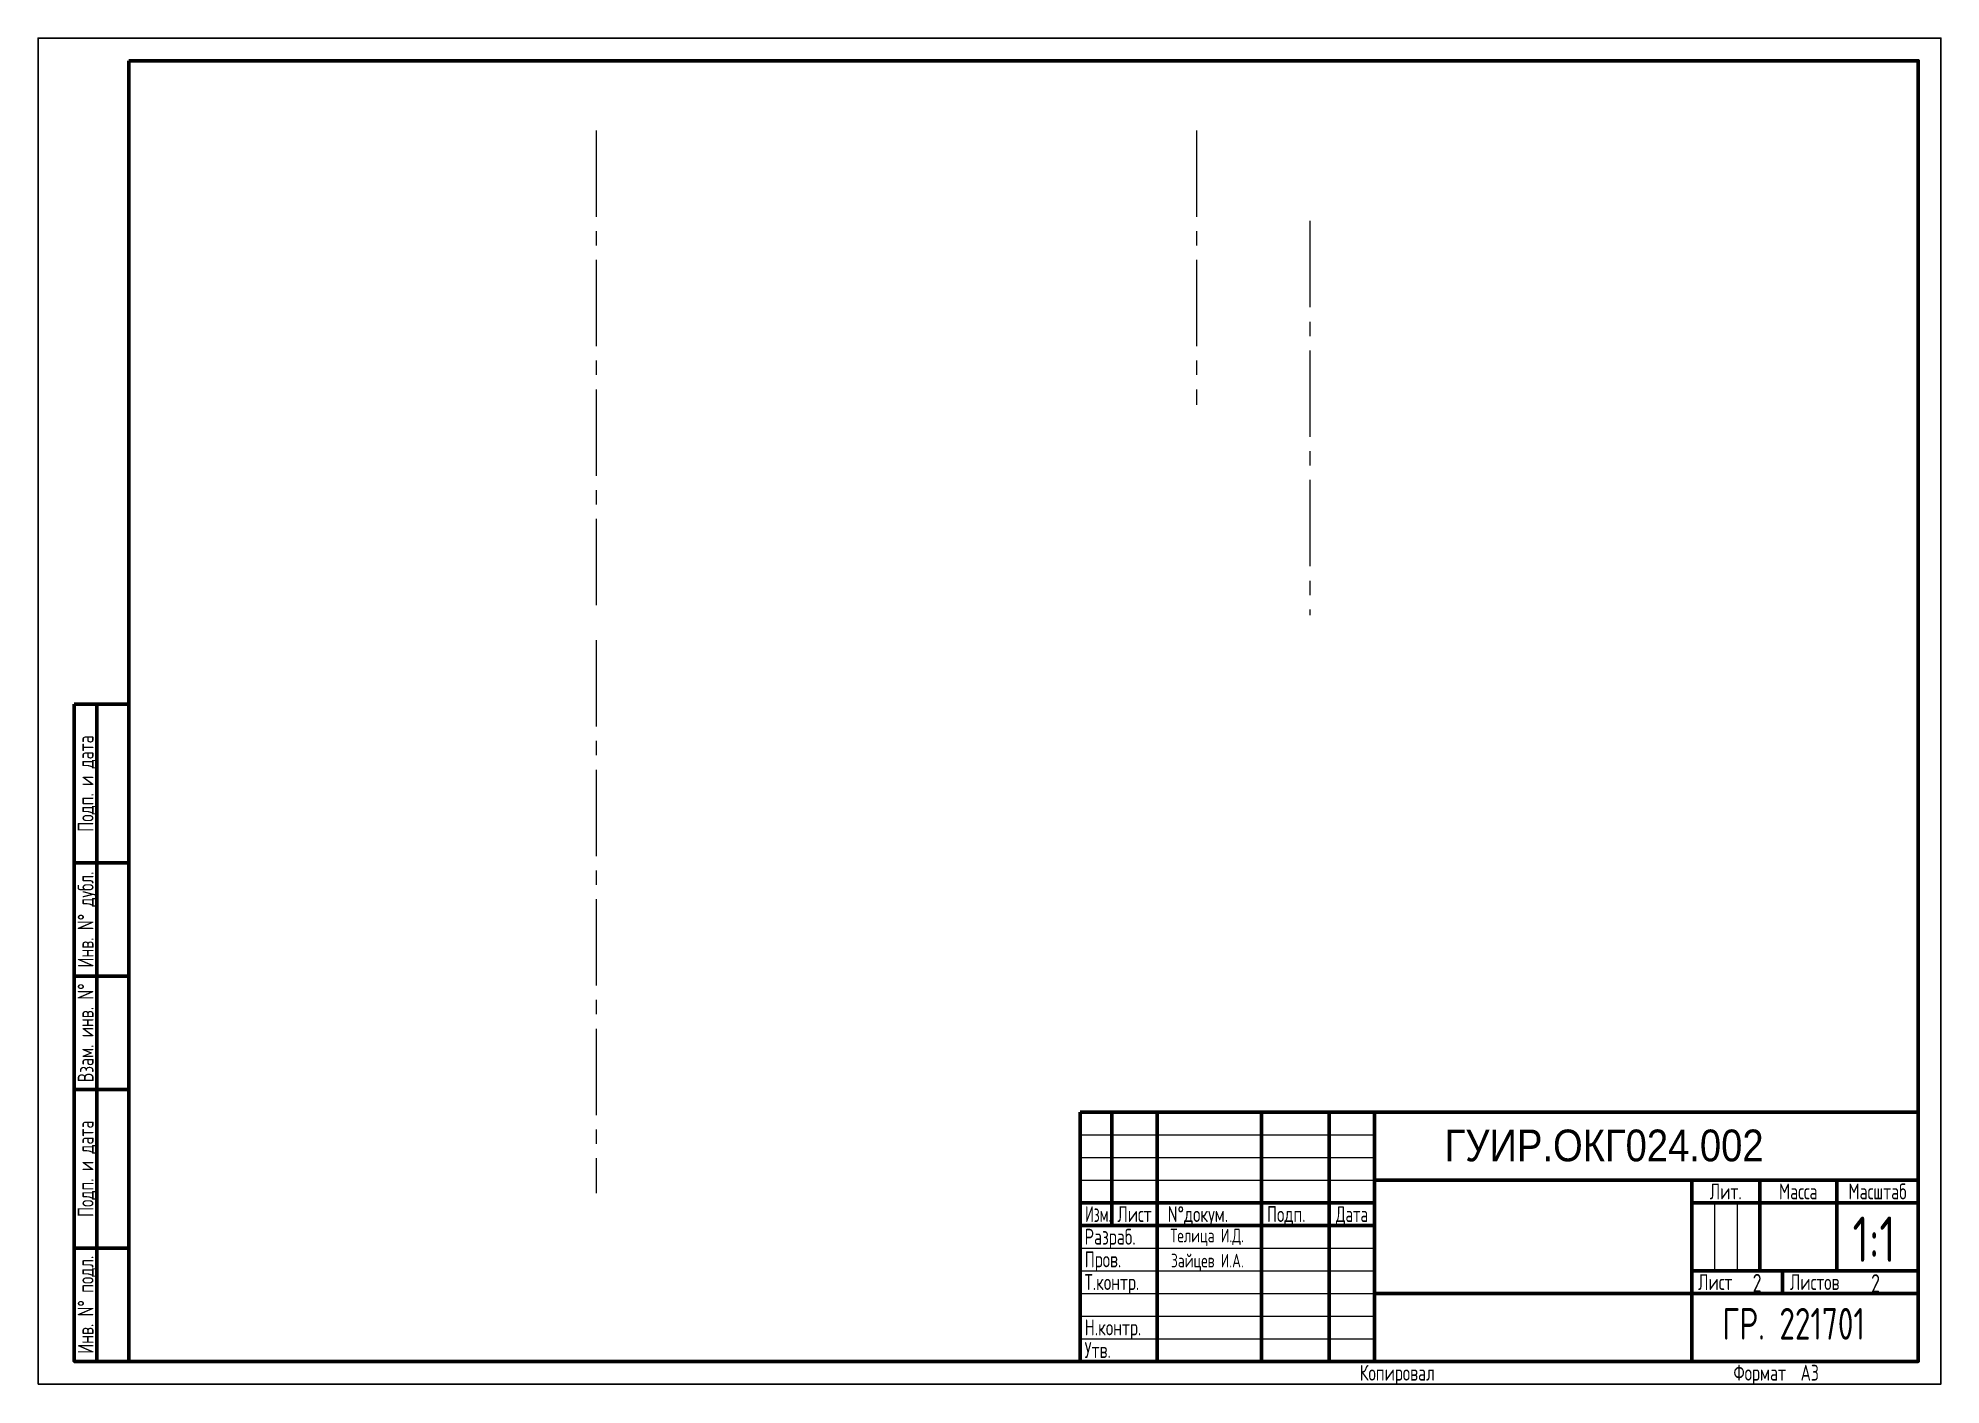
# Paper-space layout 'А3' of a CAD drawing. Header units: millimetres. Extents: x -3 to 417, y -3 to 294.
import ezdxf
from ezdxf.enums import TextEntityAlignment as Align

# ---------------------------------------------------------------- set-up
doc = ezdxf.new("R2010")
doc.units = ezdxf.units.MM
doc.linetypes.add('CENTER2', pattern=[28.575, 19.05, -3.175, 3.175, -3.175])
doc.layers.add('4-текст', color=7, linetype='Continuous', true_color=0x00ad00)
doc.layers.add('ОСИ', color=1, linetype='CENTER2', lineweight=20)
doc.layers.add('РАМКА', color=7, linetype='Continuous', lineweight=60)
doc.styles.add('СПДС', font='geniso.shx', dxfattribs={"width": 0.8})

# ---------------------------------------------------------------- blocks, each defined once
blk = doc.blocks.new('*U9')
at = {"color": 0, "linetype": 'Continuous', "lineweight": 25}
blk.add_lwpolyline([(-420, 0), (0, 0), (0, 297), (-420, 297)], close=True, dxfattribs=at)
at = {"color": 0, "linetype": 'Continuous', "lineweight": -2}
for points in [[(-400, 292), (-5, 292), (-5, 5), (-400, 5)], [(-412, 150), (-407, 150), (-407, 115), (-412, 115)], [(-407, 115), (-400, 115), (-400, 150), (-407, 150)], [(-412, 115), (-407, 115), (-407, 90), (-412, 90)], [(-407, 115), (-400, 115), (-400, 90), (-407, 90)], [(-412, 90), (-407, 90), (-407, 65), (-412, 65)], [(-407, 90), (-400, 90), (-400, 65), (-407, 65)], [(-412, 65), (-407, 65), (-407, 30), (-412, 30)], [(-407, 30), (-400, 30), (-400, 65), (-407, 65)], [(-412, 30), (-407, 30), (-407, 5), (-412, 5)], [(-407, 30), (-400, 30), (-400, 5), (-407, 5)]]:
    blk.add_lwpolyline(points, close=True, dxfattribs=at)
at = {"color": 0, "linetype": 'Continuous', "lineweight": 20, "style": 'СПДС', "width": 0.8}
for s, p in [('Подп. и дата', (-409.5, 132.5)), ('Инв. N%%D дубл.', (-409.5, 102.5)), ('Взам. инв. N%%D', (-409.5, 77.5)), ('Подп. и дата', (-409.5, 47.5)), ('Инв. N%%D подл.', (-409.5, 17.5))]:
    blk.add_text(s, height=3.5, rotation=90, dxfattribs=at).set_placement(p, align=Align.MIDDLE_CENTER)
blk = doc.blocks.new('*U4')
at = {"color": 0, "linetype": 'Continuous', "lineweight": -2}
for p, q in [((-178, 55), (-178, 30)), ((-168, 55), (-168, 0)), ((-145, 55), (-145, 0)), ((-130, 55), (-130, 0)), ((-120, 55), (-120, 0)), ((-120, 40), (0, 40)), ((-50, 40), (-50, 0)), ((-35, 40), (-35, 20)), ((-18, 40), (-18, 20)), ((-185, 35), (-120, 35)), ((0, 35), (-50, 35)), ((-185, 30), (-120, 30)), ((0, 20), (-50, 20)), ((-30, 20), (-30, 15)), ((0, 15), (-120, 15))]:
    blk.add_line(p, q, dxfattribs=at)
at = {"color": 0, "linetype": 'Continuous', "lineweight": 20}
for p, q in [((-185, 50), (-120, 50)), ((-185, 45), (-120, 45)), ((-185, 40), (-120, 40)), ((-45, 35), (-45, 20)), ((-40, 35), (-40, 20)), ((-185, 25), (-120, 25)), ((-185, 20), (-120, 20)), ((-185, 15), (-120, 15)), ((-185, 10), (-120, 10)), ((-185, 5), (-120, 5))]:
    blk.add_line(p, q, dxfattribs=at)
at = {"color": 0, "linetype": 'Continuous', "lineweight": -2}
blk.add_lwpolyline([(-185, 55), (0, 55), (0, 0), (-185, 0)], close=True, dxfattribs=at)
at = {"color": 0, "linetype": 'Continuous', "lineweight": 20, "style": 'СПДС'}
for s, width, p in [('Лит.', 0.8, (-42.5, 37.5)), ('Масса', 0.8, (-26.5, 37.5)), ('Масштаб', 0.8, (-9, 37.5)), ('Изм.', 0.7, (-181, 32.5)), ('Лист', 0.8, (-173, 32.5)), ('N%%Dдокум.', 0.8, (-159, 32.5)), ('Подп.', 0.8, (-139.5, 32.5)), ('Дата', 0.75, (-125, 32.5)), ('Лист', 0.8, (-44.82, 17.5)), ('Листов', 0.8, (-22.86, 17.5)), ('Копировал', 0.8, (-115, -2.5)), ('Формат', 0.8, (-35, -2.5))]:
    blk.add_text(s, height=3.5, dxfattribs=dict(at, width=width)).set_placement(p, align=Align.MIDDLE_CENTER)
at = {"color": 0, "linetype": 'Continuous', "lineweight": 20, "style": 'СПДС', "flags": 8}
for tag, height, width, p in [('IZM1', 3.5, 0.8, (-181.5, 50.75)), ('LIST1', 3.5, 0.8, (-173, 50.75)), ('NDOC1', 3.5, 0.7, (-157, 50.75)), ('DAT1', 3.5, 0.6, (-125, 50.75)), ('IZM2', 3.5, 0.8, (-181.5, 45.75)), ('LIST2', 3.5, 0.8, (-173, 45.75)), ('NDOC2', 3.5, 0.7, (-157, 45.75)), ('DAT2', 3.5, 0.6, (-125, 45.75)), ('OBOZNACHEN', 5, 0.8, (-60, 45)), ('IZM3', 3.5, 0.8, (-181.5, 40.75)), ('LIST3', 3.5, 0.8, (-173, 40.75)), ('NDOC3', 3.5, 0.7, (-157, 40.75)), ('DAT3', 3.5, 0.6, (-125, 40.75)), ('IZM4', 3.5, 0.8, (-181.5, 35.75)), ('LIST4', 3.5, 0.8, (-173, 35.75)), ('NDOC4', 3.5, 0.7, (-157, 35.75)), ('DAT4', 3.5, 0.6, (-125, 35.75)), ('NAME-PRODUKT1', 3.5, 0.8, (-85, 32.5)), ('NAME-PRODUKT2', 3.5, 0.8, (-85, 28)), ('DATE1', 3.5, 0.6, (-125, 25.75)), ('NAME-PRODUKT3', 3.5, 0.8, (-85, 23.5)), ('DATE2', 3.5, 0.6, (-125, 20.75)), ('DATE3', 3.5, 0.6, (-125, 15.75)), ('NAME-DOCUMENT', 3.5, 0.8, (-84.97, 16.5)), ('DATE4', 3.5, 0.6, (-125, 10.75)), ('NAME-MAT1', 3.5, 0.8, (-85, 10)), ('DATE5', 3.5, 0.6, (-125, 5.75)), ('NAME-MAT2', 3.5, 0.8, (-85, 5.5)), ('ORGANIZATION', 5, 0.7, (-25, 5.5)), ('ORGANIZATION1', 3.5, 0.8, (-25, 8)), ('DATE6', 3.5, 0.6, (-125, 0.75)), ('NAME-MAT3', 3.5, 0.8, (-85, 1)), ('ORGANIZATION2', 3.5, 0.8, (-25, 3))]:
    blk.add_attdef(tag, text='', height=height, dxfattribs=dict(at, width=width)).set_placement(p, align=Align.CENTER)
for tag, p, width in [('JOB1', (-184, 25.75), 0.8), ('NAME1', (-167, 25.75), 0.7), ('JOB2', (-184, 20.75), 0.8), ('NAME2', (-167, 20.75), 0.7), ('JOB3', (-184, 15.75), 0.8), ('NAME3', (-167, 15.75), 0.7), ('JOB4', (-184, 10.75), 0.8), ('NAME4', (-167, 10.75), 0.7), ('JOB5', (-184, 5.75), 0.8), ('NAME5', (-167, 5.75), 0.7), ('JOB6', (-184, 0.75), 0.8), ('NAME6', (-167, 0.75), 0.7), ('FORMAT', (-25.97, -4.25), 0.8)]:
    blk.add_attdef(tag, p, '', height=3.5, dxfattribs=dict(at, width=width))
at = {"color": 0, "linetype": 'Continuous', "lineweight": 20, "style": 'СПДС', "width": 0.8, "flags": 8}
for tag, p in [('STAGE', (-47.5, 27.5)), ('MASSA', (-26.5, 27.5)), ('SCALE', (-9, 27.5)), ('LIST', (-35, 17.5)), ('LISTS', (-8.32, 17.5))]:
    blk.add_attdef(tag, text='', height=3.5, dxfattribs=at).set_placement(p, align=Align.MIDDLE_CENTER)
blk = doc.blocks.new('*U21')
at = {"layer": 'ОСИ', "color": 0, "linetype": 'CENTER2', "transparency": 16777216}
blk.add_line((0, 43.5), (0, -43.5), dxfattribs=at)
blk = doc.blocks.new('*U22')
at = {"layer": 'ОСИ', "color": 0, "linetype": 'CENTER2', "transparency": 16777216}
blk.add_line((0, 30.29), (0, -30.29), dxfattribs=at)
blk = doc.blocks.new('*U23')
at = {"layer": 'ОСИ', "color": 0, "linetype": 'CENTER2', "transparency": 16777216}
blk.add_line((0, 33.5), (0, -73.5), dxfattribs=at)
blk = doc.blocks.new('*U24')
at = {"layer": 'ОСИ', "color": 0, "linetype": 'CENTER2', "transparency": 16777216}
blk.add_line((0, 93.5), (0, -28.5), dxfattribs=at)

psp = doc.layouts.new('А3')

# ---------------------------------------------------------------- block references
at = {"layer": 'ОСИ', "linetype": 'CENTER2'}
for name, p in [('*U23', (120, 240)), ('*U22', (252.5, 243.21)), ('*U21', (277.5, 210)), ('*U24', (120, 67.5))]:
    psp.add_blockref(name, p, dxfattribs=at)
at = {"layer": 'РАМКА'}
psp.add_blockref('*U9', (416.83, -3.14), dxfattribs=at)
ref = psp.add_blockref('*U4', (411.83, 1.86), dxfattribs=at)
ref.add_attrib('JOB1', 'Разраб.', (227.83, 27.61), dxfattribs={"layer": '0', "color": 0, "linetype": 'Continuous', "lineweight": 20, "height": 3.5, "style": 'СПДС', "width": 0.8})
ref.add_attrib('JOB2', 'Пров.', (227.83, 22.61), dxfattribs={"layer": '0', "color": 0, "linetype": 'Continuous', "lineweight": 20, "height": 3.5, "style": 'СПДС', "width": 0.8})
ref.add_attrib('JOB3', 'Т.контр.', (227.83, 17.61), dxfattribs={"layer": '0', "color": 0, "linetype": 'Continuous', "lineweight": 20, "height": 3.5, "style": 'СПДС', "width": 0.8})
ref.add_attrib('JOB5', 'Н.контр.', (227.83, 7.61), dxfattribs={"layer": '0', "color": 0, "linetype": 'Continuous', "lineweight": 20, "height": 3.5, "style": 'СПДС', "width": 0.8})
ref.add_attrib('JOB6', 'Утв.', (227.83, 2.61), dxfattribs={"layer": '0', "color": 0, "linetype": 'Continuous', "lineweight": 20, "height": 3.5, "style": 'СПДС', "width": 0.8})
ref.add_attrib('FORMAT', 'A3', (385.86, -2.39), dxfattribs={"layer": '0', "color": 0, "linetype": 'Continuous', "lineweight": 20, "height": 3.5, "style": 'СПДС', "width": 0.8})

# ---------------------------------------------------------------- texts
at = {"layer": '4-текст', "width": 0.9}
psp.add_text('ГУИР.ОКГ024.002', height=7, dxfattribs=at).set_placement((307.28, 46.01))
at = {"layer": '4-текст', "attachment_point": 1, "style": 'СПДС'}
for s, width, gutter_width, heights, insert, char_height in [('1:1', 13.9621, 12.5, [0], (397.33, 33.83), 10), ('Телица И.Д.', 22.2709, 12.5, [4.07], (246.77, 31.13), 3), ('Зайцев И.А.', 16.8433, 12.5, [0], (246.89, 25.61), 3), ('2', 12, 50, [0], (375.27, 21.16), 4), ('2', 12, 50, [0], (401.42, 21.1), 4), ('ГР. 221701', 48.4391, 12.5, [11.34], (368.59, 13.65), 7)]:
    psp.add_mtext_dynamic_manual_height_columns(s, width=width, gutter_width=gutter_width, heights=heights, dxfattribs=dict(at, insert=insert, char_height=char_height))

doc.saveas('drawing.dxf')
